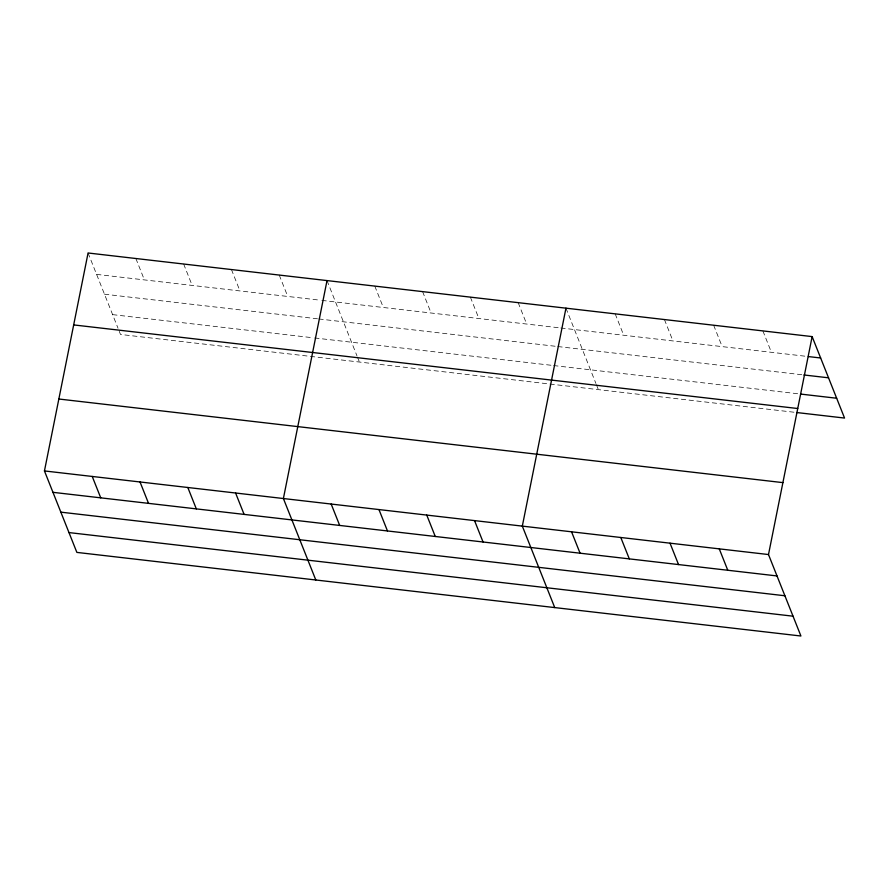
<?xml version="1.0" encoding="UTF-8"?>
<svg xmlns="http://www.w3.org/2000/svg" width="889" height="889" viewBox="0 0 889 889"><rect width="100%" height="100%" fill="white"/><g stroke="black" fill="none" stroke-linecap="round" stroke-linejoin="round"><path stroke-width="0.67" stroke-dasharray="4.45 3.33" d="M96.59 274.379L320.518 300.238M321.874 300.393L559.448 327.83M560.815 327.985L806.968 356.411M104.48 294.203L317.473 318.795M318.84 318.962L556.414 346.388M557.781 346.543L802.545 374.814M112.614 314.628L313.317 337.809M314.684 337.964L552.258 365.39M553.625 365.557L798.366 393.816M793.944 412.218L120.504 334.453L118.526 329.497M762.895 330.908L771.408 352.3M713.656 325.23L722.179 346.621M664.427 319.54L672.94 340.932M615.188 313.85L623.7 335.242M565.96 308.172L595.908 383.437M596.397 384.681L598.375 389.638M518.165 302.649L526.677 324.041M470.381 297.137L478.893 318.529M422.597 291.614L431.109 313.006M374.802 286.102L383.315 307.494M327.019 280.58L356.967 355.844M357.467 357.089L359.434 362.045M279.235 275.057L287.747 296.448M231.44 269.545L239.952 290.936M183.656 264.022L192.168 285.413M135.873 258.51L144.385 279.902M88.078 252.987L118.037 328.252"/><path stroke-width="1.33" d="M812.135 336.598L768.496 554.547L800.922 636.013L76.865 552.402L44.45 470.937L88.078 252.987L812.135 336.598L844.55 418.063L796.677 412.529M327.019 280.58L283.391 498.529L315.806 579.995M565.96 308.172L522.321 526.121L554.736 607.587M808.334 356.567L820.647 357.989M803.912 374.969L828.537 377.814M801.1 394.127L836.66 398.239M73.687 324.918L797.733 408.518M58.852 399.017L782.898 482.627M44.45 470.937L768.496 554.547M52.962 492.328L777.008 575.939M60.852 512.153L784.898 595.763M68.975 532.578L793.032 616.188M719.268 548.869L727.78 570.26M670.028 543.179L678.54 564.571M620.789 537.489L629.312 558.881M571.56 531.811L580.072 553.202M474.537 520.598L483.049 541.99M426.753 515.087L435.266 536.478M378.958 509.564L387.471 530.955M331.175 504.052L339.687 525.443M235.596 493.017L244.108 514.409M187.812 487.494L196.325 508.886M140.029 481.982L148.541 503.374M92.234 476.46L100.746 497.851"/></g></svg>
